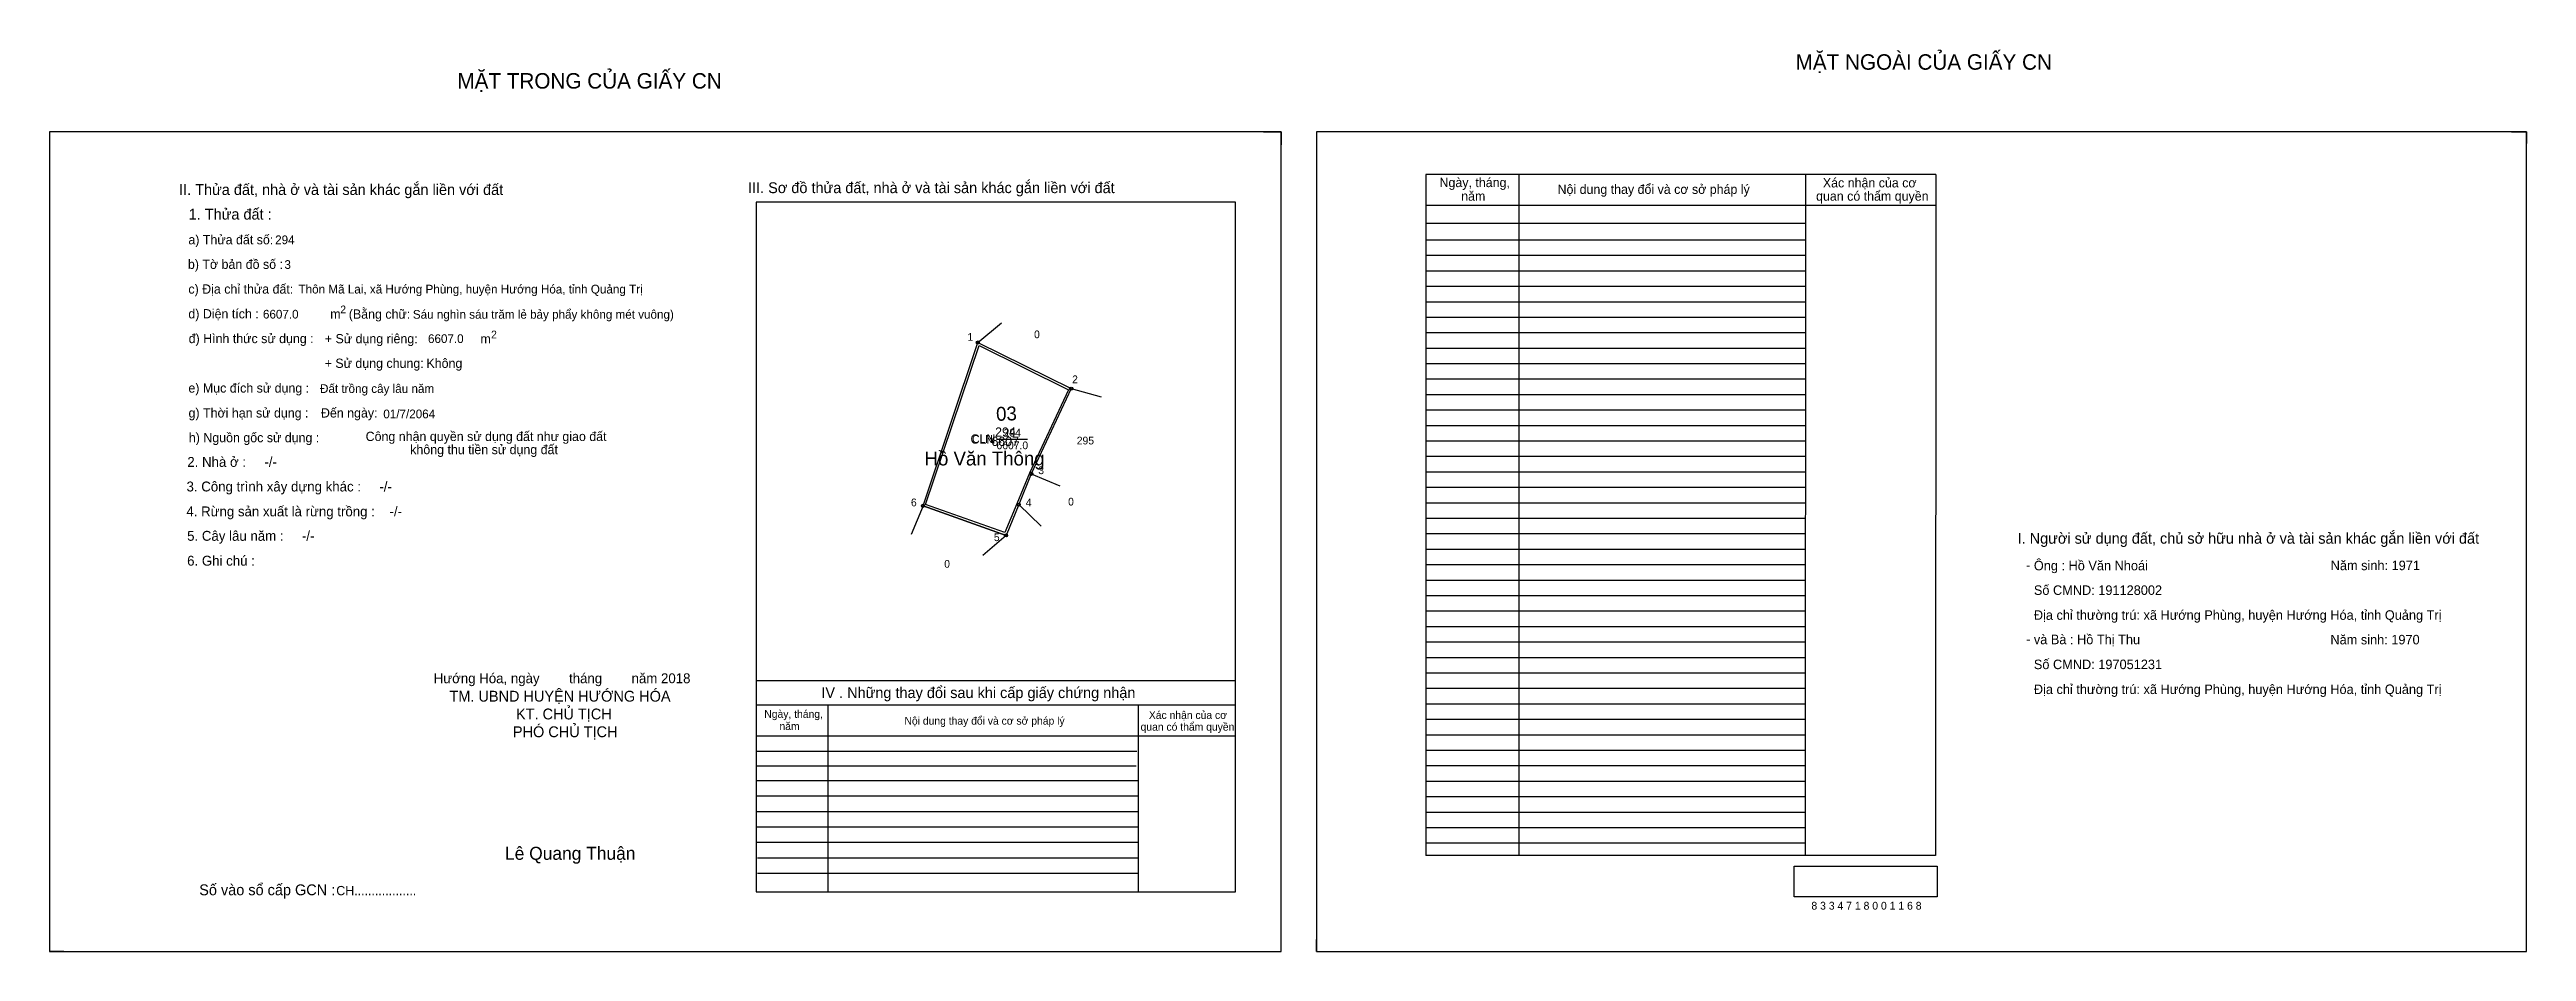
# Model space of a CAD drawing. Extents: x 531583 to 535090, y 1846936 to 1847519.
# Drawn here: x 533489 to 535090, y 1846936 to 1847519 of the extents above.
import ezdxf

# ---------------------------------------------------------------- set-up
doc = ezdxf.new("R2010")
doc.units = 0
for name, color, linetype in [('Default', 7, 'Continuous'), ('Level 10', 7, 'Continuous'), ('Level 11', 7, 'Continuous'), ('Level 13', 7, 'Continuous'), ('Level 2', 7, 'Continuous'), ('Level 27', 7, 'Continuous'), ('Level 3', 7, 'Continuous'), ('Level 36', 7, 'Continuous'), ('Level 4', 7, 'Continuous'), ('Level 5', 7, 'Continuous'), ('Level 55', 7, 'Continuous'), ('Level 6', 7, 'Continuous'), ('Level 7', 7, 'Continuous'), ('Level 8', 7, 'Continuous'), ('Level 9', 7, 'Continuous')]:
    doc.layers.add(name, color=color, linetype=linetype)

msp = doc.modelspace()

# ---------------------------------------------------------------- linework, layer by layer
at = {"layer": 'Level 10'}
for p, q in [((534273.3, 1847466), (534284.7, 1847466)), ((534284.7, 1847466), (534284.7, 1847457.6)), ((535080.1, 1847466), (535089.7, 1847466)), ((535089.7, 1847466), (535089.7, 1847458.6)), ((534053.2, 1847224.2), (534106.9, 1847205.1)), ((533488.5, 1846943.8), (533488.5, 1846936)), ((534307.5, 1846936), (534307.5, 1846943.8)), ((533497.7, 1846936), (533488.5, 1846936)), ((534307.5, 1846936), (534314.5, 1846936))]:
    msp.add_line(p, q, dxfattribs=at)
for points in [[(533488.5, 1846936), (534284.7, 1846936), (534284.7, 1847466), (533488.5, 1847466)], [(534307.5, 1846936), (535089.7, 1846936), (535089.7, 1847466), (534307.5, 1847466)], [(534149, 1847300), (534123.2, 1847244.9), (534115.1, 1847225), (534106.9, 1847205.1), (534053.2, 1847224.2), (534088.6, 1847329.8)], [(534147.2, 1847299.3), (534122, 1847245.4), (534113.8, 1847225.5), (534106.1, 1847206.9), (534054.9, 1847225.1), (534089.4, 1847327.8)]]:
    msp.add_lwpolyline(points, close=True, dxfattribs=at)
at = {"layer": 'Level 11'}
for centre in [(534088.6, 1847329.8), (534149, 1847300), (534149, 1847300), (534123.2, 1847244.9), (534053.2, 1847224.2), (534115.1, 1847225), (534106.9, 1847205.1)]:
    msp.add_circle(centre, 1, dxfattribs=at)
at = {"layer": 'Level 13'}
msp.add_line((534101.5, 1847267.4), (534111.7, 1847267.4), dxfattribs=at)
at = {"layer": 'Level 27'}
for p, q in [((534088.6, 1847329.8), (534104, 1847342.5)), ((534149, 1847300), (534168.3, 1847294.6)), ((534123.2, 1847244.9), (534141.7, 1847237.2)), ((534115.1, 1847225), (534129.5, 1847211.1)), ((534053.2, 1847224.2), (534045.6, 1847205.7)), ((534106.9, 1847205.1), (534091.8, 1847192))]:
    msp.add_line(p, q, dxfattribs=at)
at = {"layer": 'Level 6'}
msp.add_lwpolyline([(534616.4, 1846991.1), (534708.8, 1846991.1), (534708.8, 1846971.3), (534616.4, 1846971.3)], close=True, dxfattribs=at)
at = {"layer": 'Level 7'}
for p, q in [((534623.5, 1847396), (534378.3, 1847396)), ((534623.5, 1847386), (534378.3, 1847386)), ((534623.5, 1847376), (534378.3, 1847376)), ((534623.5, 1847366), (534378.3, 1847366)), ((534623.5, 1847356), (534378.3, 1847356)), ((534623.5, 1847346), (534378.3, 1847346)), ((534623.5, 1847336), (534378.3, 1847336)), ((534623.5, 1847326), (534378.3, 1847326)), ((534623.5, 1847316), (534378.3, 1847316)), ((534623.5, 1847306), (534378.3, 1847306)), ((534623.5, 1847296), (534378.3, 1847296)), ((534623.5, 1847286), (534378.3, 1847286)), ((534623.5, 1847276), (534378.3, 1847276)), ((534623.5, 1847266), (534378.3, 1847266)), ((534623.5, 1847256), (534378.3, 1847256)), ((534623.5, 1847246), (534378.3, 1847246)), ((534623.5, 1847236), (534378.3, 1847236)), ((534623.5, 1847226), (534378.3, 1847226)), ((534623.5, 1847216), (534378.3, 1847216)), ((534623.5, 1847206), (534378.3, 1847206)), ((534623.5, 1847196), (534378.3, 1847196)), ((534623.5, 1847186), (534378.3, 1847186)), ((534623.5, 1847176), (534378.3, 1847176)), ((534623.5, 1847166), (534378.3, 1847166)), ((534623.5, 1847156), (534378.3, 1847156)), ((534623.5, 1847146), (534378.3, 1847146)), ((534623.5, 1847136), (534378.3, 1847136)), ((534623.5, 1847126), (534378.3, 1847126)), ((534623.5, 1847116), (534378.3, 1847116)), ((534623.5, 1847106), (534378.3, 1847106)), ((534623.5, 1847096), (534378.3, 1847096)), ((534623.5, 1847086), (534378.3, 1847086)), ((534191.5, 1847065.4), (533945.3, 1847065.4)), ((534623.5, 1847076), (534378.3, 1847076)), ((534623.5, 1847066), (534378.3, 1847066)), ((534191, 1847055.9), (533945.3, 1847055.9)), ((534623.5, 1847056), (534378.3, 1847056)), ((534192.3, 1847046.4), (533945.3, 1847046.4)), ((534192.3, 1847036.4), (533945.3, 1847036.4)), ((534623.5, 1847046), (534378.3, 1847046)), ((534623.5, 1847036), (534378.3, 1847036)), ((534192.3, 1847026.4), (533945.3, 1847026.4)), ((534192.3, 1847016.4), (533945.3, 1847016.4)), ((534623.5, 1847026), (534378.3, 1847026)), ((534192.3, 1847006.4), (533945.3, 1847006.4)), ((534623.5, 1847016), (534378.3, 1847016)), ((534623.5, 1847006), (534378.3, 1847006)), ((534192.3, 1846996.4), (533946.1, 1846996.4)), ((534192.3, 1846986.4), (533946.1, 1846986.4))]:
    msp.add_line(p, q, dxfattribs=at)
at = {"layer": 'Level 8'}
for p, q in [((534707.9, 1847438.5), (534378.3, 1847438.5)), ((534378.3, 1847438.5), (534378.3, 1846998)), ((534438.3, 1847438.5), (534438.3, 1846998)), ((534623.7, 1847438.3), (534623.5, 1846998)), ((534707.9, 1847438.5), (534707.7, 1846998)), ((534255.3, 1847420.6), (533945.3, 1847420.6)), ((533945.3, 1847420.6), (533945.3, 1846974.6)), ((534255.3, 1846974.6), (534255.3, 1847420.6)), ((534707.9, 1847418.5), (534378.3, 1847418.5)), ((534623.5, 1847406.8), (534378.3, 1847406.8)), ((534255.3, 1847111), (533945.3, 1847111)), ((534255.3, 1847095.3), (533945.3, 1847095.3)), ((533991.6, 1847095.3), (533991.6, 1846974.6)), ((534192.3, 1847095.3), (534192.3, 1846974.6)), ((534255.3, 1847075.3), (533945.3, 1847075.3)), ((534707.7, 1846998), (534378.3, 1846998)), ((533945.3, 1846974.6), (534255.3, 1846974.6))]:
    msp.add_line(p, q, dxfattribs=at)
at = {"layer": 'Level 9'}
msp.add_line((534100.7, 1847267.4), (534120.8, 1847267.4), dxfattribs=at)

# ---------------------------------------------------------------- texts
at = {"layer": 'Default'}
for s, p in [('e) Mục đích sử dụng :', (533578.3, 1847297.4)), ('g) Thời hạn sử dụng :', (533578.4, 1847281.3)), ('Đến ngày:', (533664, 1847281.3)), ('Công nhận quyền sử dụng đất như giao đất', (533692.9, 1847266.1)), ('h) Nguồn gốc sử dụng :', (533578.6, 1847265.3)), ('không thu tiền sử dụng đất', (533721.7, 1847257.6))]:
    msp.add_text(s, height=6, dxfattribs=at).set_placement(p)
at = {"layer": 'Level 13'}
for s, p in [('294', (534105.3, 1847269)), ('CLN', (534084.9, 1847264.9)), ('6607.0', (534100.7, 1847260.8))]:
    msp.add_text(s, height=5, dxfattribs=at).set_placement(p)
at = {"layer": 'Level 2'}
msp.add_text('Hồ Văn Thông', height=9, dxfattribs=at).set_placement((534054.2, 1847250.3))
at = {"layer": 'Level 3'}
msp.add_text('CLN', height=6, dxfattribs=at).set_placement((534083.9, 1847264.4))
at = {"layer": 'Level 36'}
for s, p in [('0', (534125, 1847332.6)), ('295', (534152.6, 1847263.9)), ('0', (534147, 1847224.4)), ('0', (534066.9, 1847184.2))]:
    msp.add_text(s, height=5, dxfattribs=at).set_placement(p)
at = {"layer": 'Level 4'}
msp.add_text('294', height=6, dxfattribs=at).set_placement((534099.8, 1847268.9))
at = {"layer": 'Level 5'}
msp.add_text('6607', height=6, dxfattribs=at).set_placement((534097.4, 1847262.9))
at = {"layer": 'Level 55'}
for s, height, p in [('1', 0.8, (534088.3, 1847329.8)), ('0', 0.22, (534088.5, 1847329.5)), ('0', 0.22, (534088.5, 1847329.5)), ('2', 0.8, (534148.7, 1847300)), ('295', 0.22, (534148.8, 1847299.8)), ('295', 0.22, (534148.8, 1847299.8)), ('0', 0.22, (534148.9, 1847299.8)), ('0', 0.22, (534148.9, 1847299.8)), ('3', 0.8, (534123, 1847244.9)), ('295', 0.22, (534123, 1847244.6)), ('295', 0.22, (534123, 1847244.6)), ('0', 0.22, (534123.2, 1847244.6)), ('6', 0.8, (534052.9, 1847224.2)), ('4', 0.8, (534114.8, 1847225)), ('0', 0.22, (534115, 1847224.8)), ('0', 0.22, (534053.1, 1847224)), ('5', 0.8, (534106.7, 1847205.1)), ('0', 0.22, (534106.8, 1847204.9))]:
    msp.add_text(s, height=height, dxfattribs=at).set_placement(p)
at = {"layer": 'Level 6'}
for s, height, p in [('294', 5.63, (533634.4, 1847393.4)), ('3', 5.63, (533640.4, 1847377.4)), ('Thôn Mã Lai, xã Hướng Phùng, huyện Hướng Hóa, tỉnh Quảng Trị', 5.64, (533649.5, 1847361.5)), ('6607.0', 5.63, (533626.5, 1847345.3)), ('Sáu nghìn sáu trăm lẻ bảy phẩy không mét vuông)', 5.632, (533723.4, 1847345.2)), ('6607.0', 5.63, (533733.2, 1847329.5)), ('Đất trồng cây lâu năm', 5.64, (533663.4, 1847297.2)), ('01/7/2064', 5.64, (533704.3, 1847280.8)), ('Ông : Hồ Văn Nhoái', 6.16, (534771.3, 1847182.5)), ('Năm sinh: 1971', 6.16, (534963.2, 1847182.6)), ('Số CMND: 191128002', 6.16, (534771.3, 1847166.6)), ('Địa chỉ thường trú: xã Hướng Phùng, huyện Hướng Hóa, tỉnh Quảng Trị', 6.16, (534771.3, 1847150.5)), ('và Bà : Hồ Thị Thu', 6.16, (534771.3, 1847134.7)), ('Năm sinh: 1970', 6.16, (534963, 1847134.6)), ('Số CMND: 197051231', 6.16, (534771.3, 1847118.6)), ('Địa chỉ thường trú: xã Hướng Phùng, huyện Hướng Hóa, tỉnh Quảng Trị', 6.16, (534771.3, 1847102.5)), ('8 3 3 4 7 1 8 0 0 1 1 6 8', 5.04, (534627.5, 1846963.1))]:
    msp.add_text(s, height=height, dxfattribs=at).set_placement(p)
at = {"layer": 'Level 7'}
for s, height, p in [('MẶT NGOÀI CỦA GIẤY CN', 10, (534617.3, 1847506.2)), ('MẶT TRONG CỦA GIẤY CN', 10, (533752.2, 1847494)), ('II. Thửa đất, nhà ở và tài sản khác gắn liền với đất', 7, (533572.3, 1847425.2)), ('III. Sơ đồ thửa đất, nhà ở và tài sản khác gắn liền với đất', 7, (533940.1, 1847426.4)), ('Ngày, tháng,', 6, (534387.1, 1847430.3)), ('Nội dung thay đổi và cơ sở pháp lý', 6, (534463.4, 1847425.9)), ('Xác nhận của cơ', 6, (534634.9, 1847430.1)), ('1. Thửa đất :', 7, (533578.5, 1847409.3)), ('năm', 6, (534401.1, 1847421.5)), (' quan có thẩm quyền', 6, (534628.3, 1847421.5)), ('a) Thửa đất số:', 6, (533578.3, 1847393.3)), ('b) Tờ bản đồ số :', 6, (533578, 1847377.4)), ('c) Địa chỉ thửa đất:', 6, (533578.3, 1847361.4)), ('2', 5, (533676.5, 1847348.7)), ('(Bằng chữ:', 6, (533682, 1847345.2)), ('d) Diện tích :', 6, (533578.3, 1847345.4)), ('m', 6, (533670, 1847345.3)), ('2', 5, (533774, 1847332.5)), ('đ) Hình thức sử dụng :', 6, (533578.5, 1847329.4)), ('+ Sử dụng riêng:', 6, (533666.5, 1847329.3)), ('m', 6, (533767.1, 1847329.2)), ('+ Sử dụng chung:', 6, (533666.4, 1847313.4)), ('Không', 6, (533732.2, 1847313.4)), ('2. Nhà ở :     -/-', 6.4, (533577.6, 1847249.4)), ('4. Rừng sản xuất là rừng trồng :    -/-', 6.4, (533577, 1847217.4)), ('3. Công trình xây dựng khác :     -/-', 6.4, (533577.1, 1847233.5)), ('5. Cây lâu năm :     -/-', 6.4, (533577.5, 1847201.6)), ('I. Người sử dụng đất, chủ sở hữu nhà ở và tài sản khác gắn liền với đất', 7, (534760.8, 1847199.7)), ('6. Ghi chú :', 6.4, (533577.5, 1847185.5)), ('-', 6.4, (534766.2, 1847182.7)), ('-', 6.4, (534766.3, 1847134.9)), ('Hướng Hóa, ngày        tháng        năm 2018', 6.4, (533736.9, 1847109.5)), ('TM. UBND HUYỆN HƯỚNG HÓA', 7, (533747.1, 1847097.6)), ('IV . Những thay đổi sau khi cấp giấy chứng nhận', 7, (533987.5, 1847099.9)), ('PHÓ CHỦ TỊCH', 7, (533788.1, 1847074.6)), ('KT. CHỦ TỊCH', 7, (533790.1, 1847086.1)), ('Ngày, tháng,', 5, (533950.6, 1847087.1)), ('năm', 5, (533960.4, 1847079.2)), ('Nội dung thay đổi và cơ sở pháp lý', 5, (534041.2, 1847082.7)), (' quan có thẩm quyền', 5, (534192, 1847078.8)), ('Xác nhận của cơ', 5, (534199.2, 1847086.4)), ('Lê Quang Thuận', 8.4, (533783, 1846995.3)), ('Số vào sổ cấp GCN :', 7, (533585.3, 1846972.4)), ('CH..................', 6, (533673.9, 1846972.4))]:
    msp.add_text(s, height=height, dxfattribs=at).set_placement(p)
msp.add_text('03', height=9, rotation=2, dxfattribs=at).set_placement((534100.6, 1847279.1))
at = {"layer": 'Level 9'}
for s, p in [('1', (534081.9, 1847330.9)), ('2', (534149.6, 1847303.5)), ('3', (534127.7, 1847244.7)), ('6', (534045.4, 1847223.9)), ('4', (534119.6, 1847223.8)), ('5', (534099, 1847201.4))]:
    msp.add_text(s, height=5, dxfattribs=at).set_placement(p)

doc.saveas('drawing.dxf')
